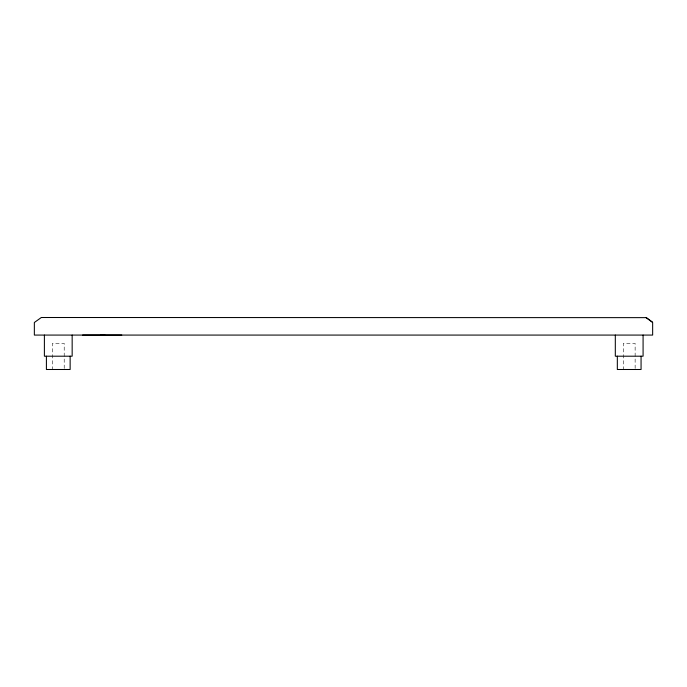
<?xml version="1.0" encoding="UTF-8"?>
<svg xmlns="http://www.w3.org/2000/svg" width="687" height="687" viewBox="0 0 687 687"><rect width="100%" height="100%" fill="white"/><g stroke="black" fill="none" stroke-linecap="round" stroke-linejoin="round"><path stroke-width="0.52" stroke-dasharray="3.44 2.58" d="M635.132 368.447L635.132 343.38L623.264 343.38L623.264 369.494M64.209 368.447L64.209 343.38L52.341 343.38L52.341 369.494"/><path stroke-width="1.03" d="M100.86 335.076L104.725 335.076M103.059 335.187L103.78 335.247M101.659 335.247L102.432 335.308M100.86 335.187L104.725 335.187M646.235 317.643L41.323 317.506L34.35 322.495L34.35 335.076L652.65 335.076L652.65 322.495L646.235 317.643L652.444 322.117M643.084 335.076L643.084 356.201L615.312 356.201L615.312 335.076M641.065 356.201L641.065 369.494L617.33 369.494L617.33 356.201M121.779 335.076L82.603 335.076M72.161 335.076L72.161 356.201L44.389 356.201L44.389 335.076M70.143 356.201L70.143 369.494L46.407 369.494L46.407 356.201"/></g></svg>
